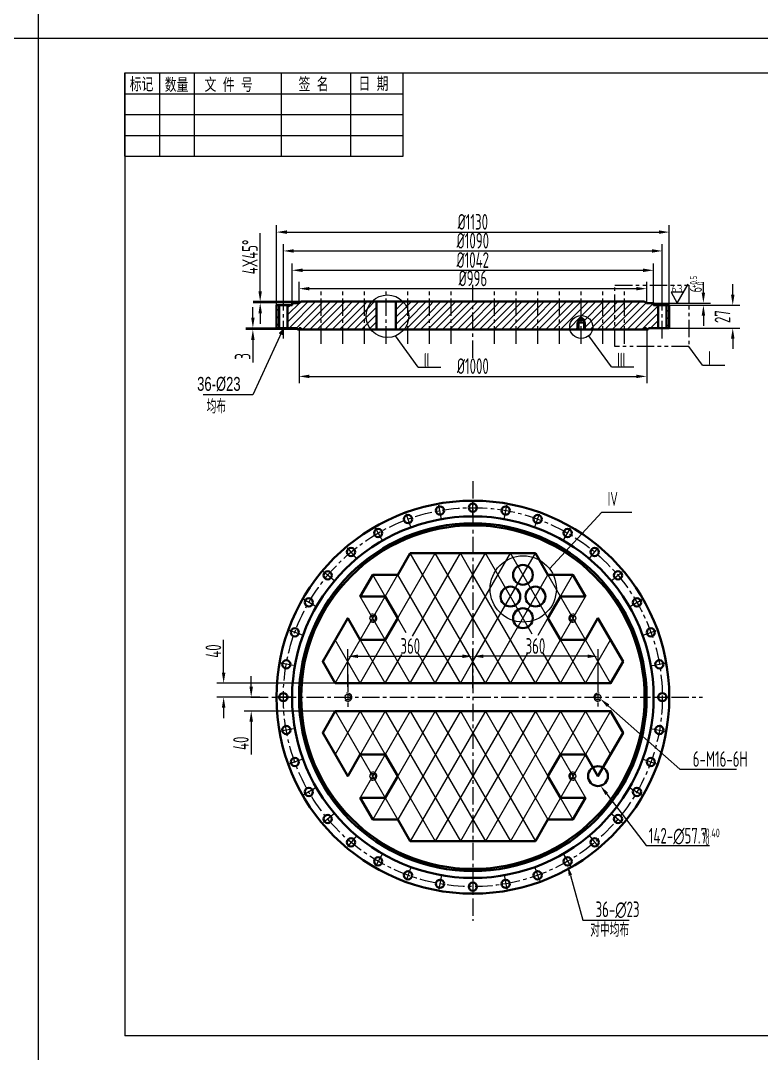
# Model space of a CAD drawing. Extents: x -857 to 594, y 0 to 1194.
# Drawn here: x -441.5 to -228.4, y 604.9 to 901.9 of the extents above; entities that cross this region are included whole.
import ezdxf

# ---------------------------------------------------------------- set-up
doc = ezdxf.new("R2010")
doc.units = 0
doc.header["$LTSCALE"] = 2
doc.header["$MEASUREMENT"] = 0
doc.linetypes.add('CENTERX2', pattern=[4, 2.5, -0.5, 0.5, -0.5])
doc.linetypes.add('PHANTOMX2', pattern=[5, 2.5, -0.5, 0.5, -0.5, 0.5, -0.5])
doc.layers.get('0').update_dxf_attribs({"linetype": 'CONTINUOUS'})
doc.layers.get('DEFPOINTS').update_dxf_attribs({"linetype": 'CONTINUOUS'})
for name, color, linetype in [('16CEN', 6, 'CENTERX2'), ('16CON2', 3, 'CONTINUOUS'), ('16DIM', 3, 'CONTINUOUS'), ('16TXT', 3, 'CONTINUOUS'), ('PHANTOMX2', 3, 'PHANTOMX2')]:
    doc.layers.add(name, color=color, linetype=linetype)
doc.layers.add('16CON', color=7, linetype='CONTINUOUS', lineweight=40)
doc.styles.add('GREEKC', font='greekc.shx', dxfattribs={"width": 0.7, "bigfont": 'hztxt2.shx'})
doc.styles.add('HZ', font='ascii.shx', dxfattribs={"width": 0.7, "bigfont": 'hztxt2.shx'})
doc.dimstyles.get("Standard").update_dxf_attribs({"dimtxt": 4.5, "dimasz": 3, "dimexe": 2, "dimexo": 0.0625, "dimgap": 0.7, "dimtad": 1, "dimdec": 4, "dimzin": 0, "dimdsep": 46, "dimtxsty": 'HZ', "dimcen": 0.09, "dimadec": 0, "dimazin": 0, "dimtfac": 1, "dimtdec": 4, "dimtofl": 0, "dimtmove": 0, "dimatfit": 3, "dimfxl": 0, "dimtolj": 1, "dimtzin": 0, "dimarcsym": 0})

# ---------------------------------------------------------------- blocks, each defined once
blk = doc.blocks.new('*D170')
at = {"layer": '16CON2', "color": 0, "lineweight": -2}
for p, q in [((-383.1, 714.34), (-383.1, 723.84)), ((-351.07, 711.34), (-385.1, 711.34)), ((-374.57, 707.34), (-385.1, 707.34)), ((-383.1, 704.34), (-383.1, 701.34))]:
    blk.add_line(p, q, dxfattribs=at)
at = {"layer": '16CON2', "color": 0}
for points in [[(-383.6, 714.34), (-382.6, 714.34), (-383.1, 711.34)], [(-383.6, 704.34), (-382.6, 704.34), (-383.1, 707.34)]]:
    blk.add_solid(points, dxfattribs=at)
at = {"layer": 'DEFPOINTS', "color": 0}
for p in [(-383.1, 711.34), (-351.01, 711.34), (-374.51, 707.34)]:
    blk.add_point(p, dxfattribs=at)
at = {"layer": '16CON2', "color": 0, "insert": (-386.05, 720.59), "char_height": 4.5, "attachment_point": 5, "rotation": 90, "style": 'HZ'}
blk.add_mtext('\\A1;40', dxfattribs=at)
blk = doc.blocks.new('*D171')
at = {"layer": '16CON2', "color": 0, "lineweight": -2}
for p, q in [((-375.17, 710.34), (-375.17, 713.34)), ((-372.69, 707.34), (-377.17, 707.34)), ((-351.07, 703.34), (-377.17, 703.34)), ((-375.17, 700.34), (-375.17, 690.84))]:
    blk.add_line(p, q, dxfattribs=at)
at = {"layer": '16CON2', "color": 0}
for points in [[(-375.67, 710.34), (-374.67, 710.34), (-375.17, 707.34)], [(-375.67, 700.34), (-374.67, 700.34), (-375.17, 703.34)]]:
    blk.add_solid(points, dxfattribs=at)
at = {"layer": 'DEFPOINTS', "color": 0}
for p in [(-372.62, 707.34), (-375.17, 703.34), (-351.01, 703.34)]:
    blk.add_point(p, dxfattribs=at)
at = {"layer": '16CON2', "color": 0, "insert": (-378.12, 694.09), "char_height": 4.5, "attachment_point": 5, "rotation": 90, "style": 'HZ'}
blk.add_mtext('\\A1;40', dxfattribs=at)
blk = doc.blocks.new('*D172')
at = {"layer": '16CON2', "color": 0, "lineweight": -2}
for p, q in [((-347.41, 710.29), (-347.41, 721.1)), ((-344.41, 719.1), (-314.41, 719.1)), ((-311.41, 709.92), (-311.41, 721.1))]:
    blk.add_line(p, q, dxfattribs=at)
at = {"layer": '16CON2', "color": 0}
for points in [[(-344.41, 719.6), (-344.41, 718.6), (-347.41, 719.1)], [(-314.41, 719.6), (-314.41, 718.6), (-311.41, 719.1)]]:
    blk.add_solid(points, dxfattribs=at)
at = {"layer": 'DEFPOINTS', "color": 0}
for p in [(-311.41, 719.1), (-347.41, 710.23), (-311.41, 709.85)]:
    blk.add_point(p, dxfattribs=at)
at = {"layer": '16CON2', "color": 0, "insert": (-329.41, 722.05), "char_height": 4.5, "attachment_point": 5, "style": 'HZ'}
blk.add_mtext('\\A1;360', dxfattribs=at)
blk = doc.blocks.new('*D173')
at = {"layer": '16CON2', "color": 0, "lineweight": -2}
for p, q in [((-311.41, 719.16), (-311.41, 721.1)), ((-278.41, 719.1), (-308.41, 719.1)), ((-275.41, 709.31), (-275.41, 721.1))]:
    blk.add_line(p, q, dxfattribs=at)
at = {"layer": '16CON2', "color": 0}
for points in [[(-308.41, 719.6), (-308.41, 718.6), (-311.41, 719.1)], [(-278.41, 719.6), (-278.41, 718.6), (-275.41, 719.1)]]:
    blk.add_solid(points, dxfattribs=at)
at = {"layer": 'DEFPOINTS', "color": 0}
for p in [(-311.41, 719.1), (-311.41, 719.1), (-275.41, 709.25)]:
    blk.add_point(p, dxfattribs=at)
at = {"layer": '16CON2', "color": 0, "insert": (-293.41, 722.05), "char_height": 4.5, "attachment_point": 5, "style": 'HZ'}
blk.add_mtext('\\A1;360', dxfattribs=at)
blk = doc.blocks.new('*D174')
at = {"layer": '16CON2', "color": 0, "lineweight": -2}
for p, q in [((-367.91, 820.15), (-367.91, 843.09)), ((-364.91, 841.09), (-257.91, 841.09)), ((-254.91, 820.15), (-254.91, 843.09))]:
    blk.add_line(p, q, dxfattribs=at)
at = {"layer": '16CON2', "color": 0}
for points in [[(-364.91, 841.59), (-364.91, 840.59), (-367.91, 841.09)], [(-257.91, 841.59), (-257.91, 840.59), (-254.91, 841.09)]]:
    blk.add_solid(points, dxfattribs=at)
at = {"layer": 'DEFPOINTS', "color": 0}
for p in [(-254.91, 841.09), (-367.91, 820.09), (-254.91, 820.09)]:
    blk.add_point(p, dxfattribs=at)
at = {"layer": '16CON2', "color": 0, "insert": (-311.41, 844.04), "char_height": 4.5, "attachment_point": 5, "style": 'HZ'}
blk.add_mtext('\\A1;%%C1130', dxfattribs=at)
blk = doc.blocks.new('*D175')
at = {"layer": '16CON2', "color": 0, "lineweight": -2}
for p, q in [((-365.91, 822.19), (-365.91, 837.67)), ((-256.91, 822.05), (-256.91, 837.67)), ((-362.91, 835.67), (-259.91, 835.67))]:
    blk.add_line(p, q, dxfattribs=at)
at = {"layer": '16CON2', "color": 0}
for points in [[(-362.91, 836.17), (-362.91, 835.17), (-365.91, 835.67)], [(-259.91, 836.17), (-259.91, 835.17), (-256.91, 835.67)]]:
    blk.add_solid(points, dxfattribs=at)
at = {"layer": 'DEFPOINTS', "color": 0}
for p in [(-256.91, 835.67), (-365.91, 822.13), (-256.91, 821.98)]:
    blk.add_point(p, dxfattribs=at)
at = {"layer": '16CON2', "color": 0, "insert": (-311.41, 838.62), "char_height": 4.5, "attachment_point": 5, "style": 'HZ'}
blk.add_mtext('\\A1;%%C1090', dxfattribs=at)
blk = doc.blocks.new('*D176')
at = {"layer": '16CON2', "color": 0, "lineweight": -2}
for p, q in [((-363.41, 820.75), (-363.41, 832.11)), ((-259.46, 820.75), (-259.46, 832.11)), ((-360.41, 830.11), (-262.46, 830.11))]:
    blk.add_line(p, q, dxfattribs=at)
at = {"layer": '16CON2', "color": 0}
for points in [[(-360.41, 830.61), (-360.41, 829.61), (-363.41, 830.11)], [(-262.46, 830.61), (-262.46, 829.61), (-259.46, 830.11)]]:
    blk.add_solid(points, dxfattribs=at)
at = {"layer": 'DEFPOINTS', "color": 0}
for p in [(-259.46, 830.11), (-363.41, 820.69), (-259.46, 820.69)]:
    blk.add_point(p, dxfattribs=at)
at = {"layer": '16CON2', "color": 0, "insert": (-311.44, 833.06), "char_height": 4.5, "attachment_point": 5, "style": 'HZ'}
blk.add_mtext('\\A1;%%C1042', dxfattribs=at)
blk = doc.blocks.new('*D177')
at = {"layer": '16CON2', "color": 0, "lineweight": -2}
for p, q in [((-361.41, 820.75), (-361.41, 826.83)), ((-261.41, 820.75), (-261.41, 826.83)), ((-358.41, 824.83), (-264.41, 824.83))]:
    blk.add_line(p, q, dxfattribs=at)
at = {"layer": '16CON2', "color": 0}
for points in [[(-358.41, 825.33), (-358.41, 824.33), (-361.41, 824.83)], [(-264.41, 825.33), (-264.41, 824.33), (-261.41, 824.83)]]:
    blk.add_solid(points, dxfattribs=at)
at = {"layer": 'DEFPOINTS', "color": 0}
for p in [(-261.41, 824.83), (-361.41, 820.69), (-261.41, 820.69)]:
    blk.add_point(p, dxfattribs=at)
at = {"layer": '16CON2', "color": 0, "insert": (-311.41, 827.78), "char_height": 4.5, "attachment_point": 5, "style": 'HZ'}
blk.add_mtext('\\A1;%%C996', dxfattribs=at)
blk = doc.blocks.new('*D178')
at = {"layer": '16CON2', "color": 0, "lineweight": -2}
for p, q in [((-361.41, 813.03), (-361.41, 797.6)), ((-261.41, 813.03), (-261.41, 797.6)), ((-358.41, 799.6), (-264.41, 799.6))]:
    blk.add_line(p, q, dxfattribs=at)
at = {"layer": '16CON2', "color": 0}
for points in [[(-358.41, 800.1), (-358.41, 799.1), (-361.41, 799.6)], [(-264.41, 800.1), (-264.41, 799.1), (-261.41, 799.6)]]:
    blk.add_solid(points, dxfattribs=at)
at = {"layer": 'DEFPOINTS', "color": 0}
for p in [(-361.41, 813.09), (-261.41, 813.09), (-261.41, 799.6)]:
    blk.add_point(p, dxfattribs=at)
at = {"layer": '16CON2', "color": 0, "insert": (-311.41, 802.55), "char_height": 4.5, "attachment_point": 5, "style": 'HZ'}
blk.add_mtext('\\A1;%%C1000', dxfattribs=at)
blk = doc.blocks.new('*D179')
at = {"layer": '16CON2', "color": 0, "lineweight": -2}
for p, q in [((-372.59, 824.09), (-372.59, 840.79)), ((-360.87, 821.09), (-374.59, 821.09)), ((-363.47, 820.75), (-374.59, 820.75)), ((-372.59, 817.75), (-372.59, 814.75))]:
    blk.add_line(p, q, dxfattribs=at)
at = {"layer": '16CON2', "color": 0}
for points in [[(-373.09, 824.09), (-372.09, 824.09), (-372.59, 821.09)], [(-373.09, 817.75), (-372.09, 817.75), (-372.59, 820.75)]]:
    blk.add_solid(points, dxfattribs=at)
at = {"layer": 'DEFPOINTS', "color": 0}
for p in [(-372.59, 821.09), (-363.41, 820.75), (-360.81, 821.09)]:
    blk.add_point(p, dxfattribs=at)
at = {"layer": '16CON2', "color": 0, "insert": (-375.54, 833.94), "char_height": 4.5, "attachment_point": 5, "rotation": 90, "style": 'HZ'}
blk.add_mtext('\\A1;4X45%%D', dxfattribs=at)
blk = doc.blocks.new('*D180')
at = {"layer": '16CON2', "color": 0, "lineweight": -2}
for p, q in [((-245.09, 823.69), (-245.09, 826.69)), ((-259.4, 820.69), (-243.09, 820.69)), ((-254.85, 820.09), (-243.09, 820.09)), ((-245.09, 817.09), (-245.09, 814.09))]:
    blk.add_line(p, q, dxfattribs=at)
at = {"layer": '16CON2', "color": 0}
for points in [[(-245.59, 823.69), (-244.59, 823.69), (-245.09, 820.69)], [(-245.59, 817.09), (-244.59, 817.09), (-245.09, 820.09)]]:
    blk.add_solid(points, dxfattribs=at)
at = {"layer": 'DEFPOINTS', "color": 0}
for p in [(-259.46, 820.69), (-254.91, 820.09), (-245.09, 820.69)]:
    blk.add_point(p, dxfattribs=at)
blk = doc.blocks.new('*D181')
at = {"layer": '16CON2', "color": 0, "lineweight": -2}
for p, q in [((-374.69, 816.49), (-374.69, 819.49)), ((-367.97, 813.49), (-376.69, 813.49)), ((-361.87, 813.09), (-376.69, 813.09)), ((-374.69, 810.09), (-374.69, 803.59))]:
    blk.add_line(p, q, dxfattribs=at)
at = {"layer": '16CON2', "color": 0}
for points in [[(-375.19, 816.49), (-374.19, 816.49), (-374.69, 813.49)], [(-375.19, 810.09), (-374.19, 810.09), (-374.69, 813.09)]]:
    blk.add_solid(points, dxfattribs=at)
at = {"layer": 'DEFPOINTS', "color": 0}
for p in [(-374.69, 813.09), (-367.91, 813.49), (-361.81, 813.09)]:
    blk.add_point(p, dxfattribs=at)
at = {"layer": '16CON2', "color": 0, "insert": (-377.64, 805.34), "char_height": 4.5, "attachment_point": 5, "rotation": 90, "style": 'HZ'}
blk.add_mtext('\\A1;3', dxfattribs=at)
blk = doc.blocks.new('*D182')
at = {"layer": '16CON2', "color": 0, "lineweight": -2}
for p, q in [((-236.65, 823.09), (-236.65, 826.09)), ((-243.69, 820.09), (-234.65, 820.09)), ((-254.85, 813.49), (-234.65, 813.49)), ((-236.65, 810.49), (-236.65, 807.49))]:
    blk.add_line(p, q, dxfattribs=at)
at = {"layer": '16CON2', "color": 0}
for points in [[(-237.15, 823.09), (-236.15, 823.09), (-236.65, 820.09)], [(-237.15, 810.49), (-236.15, 810.49), (-236.65, 813.49)]]:
    blk.add_solid(points, dxfattribs=at)
at = {"layer": 'DEFPOINTS', "color": 0}
for p in [(-243.75, 820.09), (-236.65, 820.09), (-254.91, 813.49)]:
    blk.add_point(p, dxfattribs=at)
at = {"layer": '16CON2', "color": 0, "insert": (-239.6, 816.79), "char_height": 4.5, "attachment_point": 5, "rotation": 90, "style": 'HZ'}
blk.add_mtext('\\A1;27', dxfattribs=at)

msp = doc.modelspace()

# ---------------------------------------------------------------- linework, layer by layer
for p, q in [((-411.49588, 886.90469), (-25.99588, 886.90469)), ((-411.49588, 886.90469), (-411.49588, 609.90469)), ((-25.99588, 609.90469), (-411.49588, 609.90469))]:
    msp.add_line(p, q)
at = {"layer": '16CEN'}
for p, q in [((-311.41135, 804.92932), (-311.41135, 826.53684)), ((-365.91135, 810.53281), (-365.91135, 822.92129)), ((-355.05635, 808.99237), (-355.05635, 824.3981)), ((-348.82135, 808.99237), (-348.82135, 824.3981)), ((-342.58635, 808.99237), (-342.58635, 824.3981)), ((-336.35135, 808.99237), (-336.35135, 824.3981)), ((-330.11635, 808.99237), (-330.11635, 824.3981)), ((-323.88135, 808.99237), (-323.88135, 824.3981)), ((-317.64635, 808.99237), (-317.64635, 824.3981)), ((-305.17635, 808.99237), (-305.17635, 824.3981)), ((-298.94135, 808.99237), (-298.94135, 824.3981)), ((-292.70635, 808.99237), (-292.70635, 824.3981)), ((-286.47135, 808.99237), (-286.47135, 824.3981)), ((-280.23635, 808.99237), (-280.23635, 824.3981)), ((-274.00135, 808.99237), (-274.00135, 824.3981)), ((-274.00135, 808.99237), (-274.00135, 824.3981)), ((-267.76635, 808.99237), (-267.76635, 824.3981)), ((-256.91135, 810.53281), (-256.91135, 822.92129)), ((-311.41135, 769.45311), (-311.41135, 642.98608)), ((-311.41135, 759.18417), (-311.41135, 763.44351)), ((-320.41421, 758.39652), (-321.15384, 762.59115)), ((-302.40849, 758.39652), (-301.66887, 762.59115)), ((-329.14352, 756.05751), (-330.6003, 760.05998)), ((-293.67918, 756.05751), (-292.2224, 760.05998)), ((-337.33405, 752.2382), (-339.46372, 755.9269)), ((-285.48865, 752.2382), (-283.35898, 755.9269)), ((-344.73693, 747.05465), (-347.47478, 750.3175)), ((-278.08577, 747.05465), (-275.34792, 750.3175)), ((-351.12723, 740.66435), (-354.39007, 743.4022)), ((-271.69547, 740.66435), (-268.43263, 743.4022)), ((-356.31078, 733.26147), (-359.99948, 735.39114)), ((-266.51192, 733.26147), (-262.82322, 735.39114)), ((-360.13009, 725.07094), (-364.13256, 726.52772)), ((-262.69262, 725.07094), (-258.69014, 726.52772)), ((-362.4691, 716.34163), (-366.66373, 717.08126)), ((-260.3536, 716.34163), (-256.15897, 717.08126)), ((-347.41135, 713.83112), (-347.41135, 704.52752)), ((-275.41135, 713.83112), (-275.41135, 704.66434)), ((-375.2616, 707.33877), (-260.30315, 707.33877)), ((-363.25675, 707.33877), (-367.51609, 707.33877)), ((-259.56596, 707.33877), (-255.30661, 707.33877)), ((-254.28274, 707.33877), (-245.32074, 707.33877)), ((-362.4691, 698.33591), (-366.66373, 697.59629)), ((-260.3536, 698.33591), (-256.15897, 697.59629)), ((-360.13009, 689.6066), (-364.13256, 688.14982)), ((-262.69262, 689.6066), (-258.69014, 688.14982)), ((-356.31078, 681.41608), (-359.99948, 679.2864)), ((-266.51192, 681.41608), (-262.82322, 679.2864)), ((-351.12723, 674.0132), (-354.39007, 671.27534)), ((-271.69547, 674.0132), (-268.43263, 671.27534)), ((-344.73693, 667.6229), (-347.47478, 664.36005)), ((-278.08577, 667.6229), (-275.34792, 664.36005)), ((-337.33405, 662.43934), (-339.46372, 658.75065)), ((-285.48865, 662.43934), (-283.35898, 658.75065)), ((-329.14352, 658.62004), (-330.6003, 654.61757)), ((-293.67918, 658.62004), (-292.2224, 654.61757)), ((-320.41421, 656.28103), (-321.15384, 652.08639)), ((-311.41135, 655.49338), (-311.41135, 651.23404)), ((-302.40849, 656.28103), (-301.66887, 652.08639))]:
    msp.add_line(p, q, dxfattribs=at)
msp.add_circle((-311.41135, 707.33877), 54.5, dxfattribs=at)
at = {"layer": '16CON'}
for p, q in [((-367.91135, 813.48913), (-367.91135, 820.08913)), ((-367.11135, 813.48913), (-367.11135, 820.08913)), ((-364.71135, 813.48913), (-364.71135, 820.08913)), ((-360.81135, 821.08913), (-311.41135, 821.08913)), ((-339.15135, 813.08913), (-339.15135, 821.08913)), ((-333.55135, 813.08913), (-333.55135, 821.08913)), ((-262.01135, 821.08913), (-311.41135, 821.08913)), ((-258.11135, 813.48913), (-258.11135, 820.08913)), ((-255.71135, 813.48913), (-255.71135, 820.08913)), ((-254.91135, 813.48913), (-254.91135, 820.08913)), ((-279.03635, 815.08913), (-281.43635, 815.08913)), ((-281.03635, 813.08913), (-281.03635, 815.88913)), ((-279.43635, 815.88913), (-281.03635, 815.88913)), ((-279.43635, 813.08913), (-279.43635, 815.88913)), ((-367.91135, 813.48913), (-361.9223, 813.48913)), ((-361.81135, 813.08913), (-311.41135, 813.08913)), ((-361.41135, 813.48913), (-360.81135, 813.48913)), ((-360.81135, 813.08913), (-360.81135, 813.48913)), ((-261.01135, 813.08913), (-311.41135, 813.08913)), ((-261.41135, 813.48913), (-262.01135, 813.48913)), ((-262.01135, 813.08913), (-262.01135, 813.48913)), ((-254.91135, 813.48913), (-260.90041, 813.48913))]:
    msp.add_line(p, q, dxfattribs=at)
for points in [[(-367.91135, 820.08913), (-363.41135, 820.08913), (-363.41135, 820.68913), (-361.41135, 820.68913), (-360.81135, 821.08913)], [(-254.91135, 820.08913), (-259.41135, 820.08913), (-259.41135, 820.68913), (-261.41135, 820.68913), (-262.01135, 821.08913)], [(-281.03635, 815.88913), (-280.23635, 816.50342), (-279.43635, 815.88913)], [(-361.41135, 813.08913), (-361.41135, 813.48913)], [(-261.41135, 813.08913), (-261.41135, 813.48913)], [(-311.41135, 711.33877), (-351.01135, 711.33877), (-354.61135, 717.57416), (-347.41135, 730.04492), (-343.81135, 723.80954), (-336.61135, 723.80954), (-333.01135, 730.04492), (-336.61135, 736.2803), (-343.81135, 736.2803), (-340.21135, 742.51569), (-333.01135, 742.51569), (-329.41135, 748.75107), (-311.41135, 748.75107)], [(-311.41135, 711.33877), (-271.81135, 711.33877), (-268.21135, 717.57416), (-275.41135, 730.04492), (-279.01135, 723.80954), (-286.21135, 723.80954), (-289.81135, 730.04492), (-286.21135, 736.2803), (-279.01135, 736.2803), (-282.61135, 742.51569), (-289.81135, 742.51569), (-293.41135, 748.75107), (-311.41135, 748.75107)], [(-311.41135, 703.33877), (-351.01135, 703.33877), (-354.61135, 697.10339), (-347.41135, 684.63262), (-343.81135, 690.86801), (-336.61135, 690.86801), (-333.01135, 684.63262), (-336.61135, 678.39724), (-343.81135, 678.39724), (-340.21135, 672.16186), (-333.01135, 672.16186), (-329.41135, 665.92648), (-311.41135, 665.92648)], [(-311.41135, 703.33877), (-271.81135, 703.33877), (-268.21135, 697.10339), (-275.41135, 684.63262), (-279.01135, 690.86801), (-286.21135, 690.86801), (-289.81135, 684.63262), (-286.21135, 678.39724), (-279.01135, 678.39724), (-282.61135, 672.16186), (-289.81135, 672.16186), (-293.41135, 665.92648), (-311.41135, 665.92648)]]:
    msp.add_lwpolyline(points, dxfattribs=at)
for centre, radius in [((-311.41135, 707.33877), 56.5), ((-320.87518, 761.0108), 1.18022), ((-311.41135, 761.83877), 1.18022), ((-301.94753, 761.0108), 1.18022), ((-311.41135, 707.33877), 52), ((-330.05145, 758.55202), 1.18022), ((-292.77125, 758.55202), 1.18022), ((-311.41135, 707.33877), 50), ((-311.41135, 707.33877), 49.4), ((-338.66135, 754.53716), 1.18022), ((-284.16135, 754.53716), 1.18022), ((-346.44328, 749.0882), 1.18022), ((-276.37943, 749.0882), 1.18022), ((-353.16077, 742.3707), 1.18022), ((-297.01135, 742.51569), 2.85), ((-269.66193, 742.3707), 1.18022), ((-300.61135, 736.2803), 2.85), ((-293.41135, 736.2803), 2.85), ((-358.60974, 734.58877), 1.18022), ((-264.21297, 734.58877), 1.18022), ((-297.01135, 730.04492), 2.85), ((-362.6246, 725.97887), 1.18022), ((-260.1981, 725.97887), 1.18022), ((-365.08337, 716.8026), 1.18022), ((-257.73933, 716.8026), 1.18022), ((-365.91135, 707.33877), 1.18022), ((-256.91135, 707.33877), 1.18022), ((-365.08337, 697.87495), 1.18022), ((-257.73933, 697.87495), 1.18022), ((-362.6246, 688.69868), 1.18022), ((-260.1981, 688.69868), 1.18022), ((-275.41135, 684.63262), 2.85), ((-358.60974, 680.08877), 1.18022), ((-264.21297, 680.08877), 1.18022), ((-353.16077, 672.30685), 1.18022), ((-269.66193, 672.30685), 1.18022), ((-346.44328, 665.58935), 1.18022), ((-276.37943, 665.58935), 1.18022), ((-338.66135, 660.14039), 1.18022), ((-284.16135, 660.14039), 1.18022), ((-330.05145, 656.12553), 1.18022), ((-292.77125, 656.12553), 1.18022), ((-320.87518, 653.66675), 1.18022), ((-311.41135, 652.83877), 1.18022), ((-301.94753, 653.66675), 1.18022)]:
    msp.add_circle(centre, radius, dxfattribs=at)
for centre, start, end in [((-363.03284, 812.96572), 5.7690486, 25.2348226), ((-259.78986, 812.96572), 154.7651774, 174.2309514)]:
    msp.add_arc(centre, 1.22771, start, end, dxfattribs=at)
at = {"layer": '16CON2'}
for p, q in [((-856.99588, 896.90469), (-436.49588, 896.90469)), ((-436.49588, 896.90469), (-15.99588, 896.90469)), ((-364.71135, 815.14252), (-358.76474, 821.08913)), ((-364.71135, 817.26384), (-361.03549, 820.9397)), ((-364.71135, 819.38516), (-364.00738, 820.08913)), ((-364.24342, 813.48913), (-356.64342, 821.08913)), ((-363.41135, 820.68516), (-363.40738, 820.68913)), ((-362.1221, 813.48913), (-355.05635, 820.55488)), ((-355.05635, 820.55488), (-354.5221, 821.08913)), ((-355.05635, 818.43356), (-352.40078, 821.08913)), ((-355.05635, 816.31224), (-350.27946, 821.08913)), ((-355.05635, 814.19092), (-348.82135, 820.42592)), ((-348.82135, 820.42592), (-348.15814, 821.08913)), ((-348.82135, 818.3046), (-346.03682, 821.08913)), ((-348.82135, 816.18328), (-343.9155, 821.08913)), ((-348.82135, 814.06196), (-342.58635, 820.29696)), ((-342.58635, 820.29696), (-341.79418, 821.08913)), ((-341.74961, 819.01238), (-339.67286, 821.08913)), ((-333.55135, 820.84668), (-333.3089, 821.08913)), ((-333.55135, 818.72536), (-331.36564, 820.91107)), ((-331.36564, 820.91107), (-331.18758, 821.08913)), ((-330.51513, 819.64025), (-330.11635, 820.03904)), ((-330.11635, 820.03904), (-329.06626, 821.08913)), ((-330.11635, 813.67508), (-323.88135, 819.91008)), ((-329.97651, 818.05755), (-326.94494, 821.08913)), ((-329.93291, 815.97984), (-324.82362, 821.08913)), ((-323.88135, 819.91008), (-322.7023, 821.08913)), ((-323.88135, 817.78876), (-320.58098, 821.08913)), ((-323.88135, 815.66744), (-318.45966, 821.08913)), ((-323.88135, 813.54612), (-317.64635, 819.78112)), ((-317.64635, 819.78112), (-316.33834, 821.08913)), ((-317.64635, 817.65979), (-314.21702, 821.08913)), ((-317.64635, 815.53847), (-312.0957, 821.08913)), ((-311.41135, 819.65215), (-309.97438, 821.08913)), ((-311.41135, 817.53083), (-307.85305, 821.08913)), ((-311.41135, 815.40951), (-305.73173, 821.08913)), ((-305.17635, 819.52319), (-303.61041, 821.08913)), ((-305.17635, 817.40187), (-301.48909, 821.08913)), ((-305.17635, 815.28055), (-299.36777, 821.08913)), ((-298.94135, 819.39423), (-297.24645, 821.08913)), ((-298.94135, 817.27291), (-295.12513, 821.08913)), ((-298.94135, 815.15159), (-293.00381, 821.08913)), ((-292.70635, 819.26527), (-290.88249, 821.08913)), ((-292.70635, 817.14395), (-288.76117, 821.08913)), ((-292.70635, 815.02263), (-286.63985, 821.08913)), ((-286.47135, 819.13631), (-284.51853, 821.08913)), ((-286.47135, 817.01499), (-282.39721, 821.08913)), ((-286.47135, 814.89367), (-280.27589, 821.08913)), ((-280.23635, 819.00735), (-278.15457, 821.08913)), ((-280.23635, 816.88603), (-276.03325, 821.08913)), ((-279.43635, 815.56471), (-274.00135, 820.99971)), ((-274.00135, 820.99971), (-273.91193, 821.08913)), ((-274.00135, 818.87839), (-271.79061, 821.08913)), ((-274.00135, 816.75707), (-269.66929, 821.08913)), ((-274.00135, 814.63575), (-267.76635, 820.87075)), ((-267.76635, 820.87075), (-267.54797, 821.08913)), ((-267.76635, 818.74943), (-265.42665, 821.08913)), ((-267.76635, 816.62811), (-263.30533, 821.08913)), ((-267.76635, 814.50679), (-261.51494, 820.75819)), ((-267.06269, 813.08913), (-259.46269, 820.68913)), ((-264.94137, 813.08913), (-258.11135, 819.91915)), ((-367.91135, 818.30648), (-367.11135, 819.10648)), ((-367.91135, 816.18516), (-367.11135, 816.98516)), ((-360.40078, 813.08913), (-355.05635, 818.43356)), ((-354.03682, 813.08913), (-348.82135, 818.3046)), ((-347.67286, 813.08913), (-342.58635, 818.17564)), ((-342.58635, 818.17564), (-341.74961, 819.01238)), ((-342.11688, 816.52379), (-339.15135, 819.48932)), ((-341.74915, 814.7702), (-339.15135, 817.368)), ((-333.55135, 816.60404), (-330.51513, 819.64025)), ((-333.55135, 814.48272), (-330.11635, 817.91772)), ((-328.58098, 813.08913), (-323.88135, 817.78876)), ((-322.21702, 813.08913), (-317.64635, 817.65979)), ((-317.64635, 813.41715), (-311.41135, 819.65215)), ((-315.85305, 813.08913), (-311.41135, 817.53083)), ((-311.41135, 813.28819), (-305.17635, 819.52319)), ((-309.48909, 813.08913), (-305.17635, 817.40187)), ((-305.17635, 813.15923), (-298.94135, 819.39423)), ((-303.12513, 813.08913), (-298.94135, 817.27291)), ((-298.88249, 813.08913), (-292.70635, 819.26527)), ((-296.76117, 813.08913), (-292.70635, 817.14395)), ((-292.51853, 813.08913), (-286.47135, 819.13631)), ((-290.39721, 813.08913), (-286.47135, 817.01499)), ((-286.15457, 813.08913), (-280.23635, 819.00735)), ((-284.03325, 813.08913), (-280.23635, 816.88603)), ((-279.43635, 813.44339), (-274.00135, 818.87839)), ((-277.66929, 813.08913), (-274.00135, 816.75707)), ((-273.42665, 813.08913), (-267.76635, 818.74943)), ((-262.82005, 813.08913), (-258.11135, 817.79783)), ((-255.71135, 818.0765), (-254.91135, 818.8765)), ((-255.71135, 815.95518), (-254.91135, 816.75518)), ((-367.91135, 814.06384), (-367.11135, 814.86384)), ((-358.27946, 813.08913), (-355.05635, 816.31224)), ((-356.15814, 813.08913), (-355.05635, 814.19092)), ((-351.9155, 813.08913), (-348.82135, 816.18328)), ((-349.79418, 813.08913), (-348.82135, 814.06196)), ((-345.55154, 813.08913), (-342.58635, 816.05432)), ((-343.43022, 813.08913), (-342.58635, 813.933)), ((-342.58635, 816.05432), (-342.11688, 816.52379)), ((-342.58635, 813.933), (-341.74915, 814.7702)), ((-341.02071, 813.37732), (-339.15135, 815.24668)), ((-332.82362, 813.08913), (-330.11635, 815.7964)), ((-326.45966, 813.08913), (-323.88135, 815.66744)), ((-320.0957, 813.08913), (-317.64635, 815.53847)), ((-313.73173, 813.08913), (-311.41135, 815.40951)), ((-307.36777, 813.08913), (-305.17635, 815.28055)), ((-301.00381, 813.08913), (-298.94135, 815.15159)), ((-294.63985, 813.08913), (-292.70635, 815.02263)), ((-288.27589, 813.08913), (-286.47135, 814.89367)), ((-281.91193, 813.08913), (-281.03635, 813.96471)), ((-281.43635, 813.08913), (-281.43635, 815.08913)), ((-279.03635, 813.08913), (-279.03635, 815.08913)), ((-275.54797, 813.08913), (-274.00135, 814.63575)), ((-271.30533, 813.08913), (-267.76635, 816.62811)), ((-269.18401, 813.08913), (-267.76635, 814.50679)), ((-260.29873, 813.48913), (-258.11135, 815.6765)), ((-255.71135, 813.83386), (-254.91135, 814.63386)), ((-365.91135, 813.48913), (-374.72609, 794.24624)), ((-341.3089, 813.08913), (-341.02071, 813.37732)), ((-339.18758, 813.08913), (-339.15135, 813.12536)), ((-327.15609, 802.27476), (-333.65262, 811.22588)), ((-330.7023, 813.08913), (-330.11635, 813.67508)), ((-324.33834, 813.08913), (-323.88135, 813.54612)), ((-317.97438, 813.08913), (-317.64635, 813.41715)), ((-311.61041, 813.08913), (-311.41135, 813.28819)), ((-305.24645, 813.08913), (-305.17635, 813.15923)), ((-271.55047, 802.35388), (-278.047, 811.30499)), ((-258.17741, 813.48913), (-258.11135, 813.55518)), ((-245.37385, 802.83129), (-249.26248, 808.18916)), ((-327.15609, 802.27476), (-320.66836, 802.27476)), ((-271.55047, 802.35388), (-265.06274, 802.35388)), ((-245.37385, 802.83129), (-238.88611, 802.83129)), ((-374.72609, 794.24624), (-388.98489, 794.24624)), ((-289.31988, 744.21549), (-274.28304, 760.54408)), ((-274.28304, 760.54408), (-265.63195, 760.54408)), ((-351.01135, 711.33877), (-329.41135, 748.75107)), ((-343.81135, 711.33877), (-322.21135, 748.75107)), ((-311.41135, 717.57416), (-329.41135, 748.75107)), ((-328.7673, 724.92507), (-315.01135, 748.75107)), ((-311.41135, 730.04492), (-322.21135, 748.75107)), ((-311.41135, 742.51569), (-315.01135, 748.75107)), ((-311.41135, 717.57416), (-293.41135, 748.75107)), ((-311.41135, 730.04492), (-300.61135, 748.75107)), ((-311.41135, 742.51569), (-307.81135, 748.75107)), ((-294.37963, 725.48665), (-307.81135, 748.75107)), ((-279.01135, 711.33877), (-300.61135, 748.75107)), ((-271.81135, 711.33877), (-293.41135, 748.75107)), ((-343.81135, 736.2803), (-340.21135, 742.51569)), ((-330.5603, 725.79957), (-340.21135, 742.51569)), ((-315.01135, 711.33877), (-333.01135, 742.51569)), ((-329.41135, 711.33877), (-311.41135, 742.51569)), ((-293.41135, 711.33877), (-311.41135, 742.51569)), ((-307.81135, 711.33877), (-289.81135, 742.51569)), ((-292.63384, 725.15622), (-282.61135, 742.51569)), ((-279.01135, 736.2803), (-282.61135, 742.51569)), ((-329.41135, 711.33877), (-343.81135, 736.2803)), ((-293.41135, 711.33877), (-279.01135, 736.2803)), ((-354.61135, 717.57416), (-347.41135, 730.04492)), ((-336.61135, 711.33877), (-347.41135, 730.04492)), ((-322.21135, 711.33877), (-311.41135, 730.04492)), ((-300.61135, 711.33877), (-311.41135, 730.04492)), ((-286.21135, 711.33877), (-275.41135, 730.04492)), ((-268.21135, 717.57416), (-275.41135, 730.04492)), ((-343.81135, 711.33877), (-351.01135, 723.80954)), ((-279.01135, 711.33877), (-271.81135, 723.80954)), ((-336.61135, 711.33877), (-331.85292, 719.58062)), ((-322.21135, 711.33877), (-327.15241, 719.89693)), ((-300.61135, 711.33877), (-295.68765, 719.86687)), ((-286.21135, 711.33877), (-291.18235, 719.94879)), ((-351.01135, 711.33877), (-354.61135, 717.57416)), ((-315.01135, 711.33877), (-311.41135, 717.57416)), ((-307.81135, 711.33877), (-311.41135, 717.57416)), ((-271.81135, 711.33877), (-268.21135, 717.57416)), ((-272.50872, 704.89292), (-251.85739, 686.60753)), ((-351.01135, 703.33877), (-354.61135, 697.10339)), ((-351.01135, 703.33877), (-329.41135, 665.92648)), ((-343.81135, 703.33877), (-351.01135, 690.86801)), ((-336.61135, 703.33877), (-347.41135, 684.63262)), ((-343.81135, 703.33877), (-322.21135, 665.92648)), ((-329.41135, 703.33877), (-343.81135, 678.39724)), ((-322.21135, 703.33877), (-340.21135, 672.16186)), ((-336.61135, 703.33877), (-315.01135, 665.92648)), ((-315.01135, 703.33877), (-333.01135, 672.16186)), ((-329.41135, 703.33877), (-311.41135, 672.16186)), ((-322.21135, 703.33877), (-311.41135, 684.63262)), ((-315.01135, 703.33877), (-311.41135, 697.10339)), ((-293.41135, 703.33877), (-311.41135, 672.16186)), ((-300.61135, 703.33877), (-311.41135, 684.63262)), ((-307.81135, 703.33877), (-311.41135, 697.10339)), ((-286.21135, 703.33877), (-307.81135, 665.92648)), ((-307.81135, 703.33877), (-289.81135, 672.16186)), ((-279.01135, 703.33877), (-300.61135, 665.92648)), ((-300.61135, 703.33877), (-282.61135, 672.16186)), ((-293.41135, 703.33877), (-279.01135, 678.39724)), ((-271.81135, 703.33877), (-293.41135, 665.92648)), ((-286.21135, 703.33877), (-275.41135, 684.63262)), ((-279.01135, 703.33877), (-271.81135, 690.86801)), ((-271.81135, 703.33877), (-268.21135, 697.10339)), ((-354.61135, 697.10339), (-347.41135, 684.63262)), ((-311.41135, 697.10339), (-329.41135, 665.92648)), ((-311.41135, 697.10339), (-293.41135, 665.92648)), ((-268.21135, 697.10339), (-275.41135, 684.63262)), ((-251.85739, 686.60753), (-248.85739, 686.60753)), ((-248.85739, 686.60753), (-235.60739, 686.60753)), ((-311.41135, 684.63262), (-322.21135, 665.92648)), ((-311.41135, 684.63262), (-300.61135, 665.92648)), ((-279.01135, 678.39724), (-282.61135, 672.16186)), ((-272.88799, 679.4864), (-261.57893, 664.67984)), ((-311.41135, 672.16186), (-315.01135, 665.92648)), ((-311.41135, 672.16186), (-307.81135, 665.92648)), ((-261.57893, 664.67984), (-258.57893, 664.67984)), ((-258.57893, 664.67984), (-243.32893, 664.67984)), ((-283.35991, 656.06841), (-279.8149, 643.23094)), ((-279.8149, 643.23094), (-276.8149, 643.23094)), ((-276.8149, 643.23094), (-266.4149, 643.23094))]:
    msp.add_line(p, q, dxfattribs=at)
msp.add_lwpolyline([(-366.71824, 811.72766, 1.2, 0, 0), (-365.91135, 813.48913, 0, 0, 0)], format="xyseb", dxfattribs=at)
for centre, radius in [((-335.99632, 816.89191), 6.13162), ((-280.23635, 813.79254), 3.31378), ((-296.92312, 738.47596), 9.52636), ((-340.21135, 730.04492), 0.8), ((-282.61135, 730.04492), 0.8), ((-347.41135, 707.33877), 0.8), ((-275.41135, 707.33877), 0.8), ((-340.21135, 684.63262), 0.8), ((-282.61135, 684.63262), 0.8)]:
    msp.add_circle(centre, radius, dxfattribs=at)
for centre, start, end in [((-340.21135, 730.04492), 226.1800057, 107.2483819), ((-282.61135, 730.04492), 72.7516181, 313.8199943), ((-347.41135, 707.33877), 226.1800057, 107.2483819), ((-275.41135, 707.33877), 72.7516181, 313.8199943), ((-340.21135, 684.63262), 252.7516181, 133.8199943), ((-282.61135, 684.63262), 46.1800057, 287.2483819)]:
    msp.add_arc(centre, 1.1812, start, end, dxfattribs=at)
for points in [[(-272.84018, 704.51857), (-272.17726, 705.26727), (-274.7548, 706.88167)], [(-273.28535, 679.18291), (-272.49064, 679.7899), (-274.70896, 681.87053)], [(-283.84187, 655.93532), (-282.87795, 656.2015), (-284.15846, 658.96017)]]:
    msp.add_solid(points, dxfattribs=at)
at = {"layer": '16TXT'}
for p, q in [((-436.49588, 1193.90469), (-436.49588, 599.90469)), ((-411.49588, 862.90469), (-411.49588, 886.90469)), ((-401.49588, 862.90469), (-401.49588, 886.90469)), ((-391.49588, 862.90469), (-391.49588, 886.90469)), ((-366.49588, 862.90469), (-366.49588, 886.90469)), ((-346.49588, 862.90469), (-346.49588, 886.90469)), ((-331.49588, 862.90469), (-331.49588, 886.90469)), ((-411.49588, 880.90469), (-331.49588, 880.90469)), ((-411.49588, 874.90469), (-331.49588, 874.90469)), ((-411.49588, 868.90469), (-331.49588, 868.90469)), ((-411.49588, 862.90469), (-331.49588, 862.90469))]:
    msp.add_line(p, q, dxfattribs=at)
at = {"layer": '16TXT', "color": 3}
msp.add_lwpolyline([(-250.75908, 823.79037), (-254.40026, 823.79037), (-252.67549, 820.68913), (-249.48726, 826.15694)], dxfattribs=at)
at = {"layer": 'PHANTOMX2'}
msp.add_lwpolyline([(-270.52633, 825.86942), (-249.26248, 825.86942), (-249.26248, 808.18916), (-270.52633, 808.18916), (-270.52633, 825.86942)], close=True, dxfattribs=at)

# ---------------------------------------------------------------- texts
at = {"layer": '16CON2', "style": 'HZ', "width": 0.7}
for s, p in [('+0.5', (-246.93325, 824.9675)), ('0', (-245.02718, 825.77817))]:
    msp.add_text(s, height=2, rotation=90, dxfattribs=at).set_placement(p)
at = {"layer": '16CON2', "width": 0.7}
for s, height, style, p in [('II', 4, 'HZ', (-325.49132, 802.33798)), ('III', 4, 'HZ', (-269.8857, 802.4171)), ('I', 4, 'HZ', (-243.70907, 802.89451)), ('36-%%C23', 4, 'GREEKC', (-390.71984, 795.44086)), ('均布', 4, 'GREEKC', (-388.00218, 788.96467)), ('IV', 4, 'HZ', (-272.62645, 762.38308)), ('+0.40', 2.5, 'HZ', (-245.63237, 667.04828)), (' 0', 2.5, 'HZ', (-245.63237, 664.79306)), ('对中均布', 4, 'HZ', (-277.6432, 638.41974))]:
    msp.add_text(s, height=height, dxfattribs=dict(at, style=style)).set_placement(p)
at = {"layer": '16CON2', "char_height": 4.5, "attachment_point": 4, "style": 'HZ'}
for s, insert in [('\\A1;6-M16-6H', (-248.15739, 689.55753)), ('\\A1;142-∅57.7', (-260.806, 667.34683)), ('\\A1;36-∅23', (-276.1149, 646.18094))]:
    msp.add_mtext(s, dxfattribs=dict(at, insert=insert))
at = {"layer": '16DIM', "color": 3, "linetype": 'ByBlock', "insert": (-247.26442, 824.52719), "char_height": 3.5, "attachment_point": 5, "rotation": 90, "style": 'HZ'}
msp.add_mtext('\\A1;6', dxfattribs=at)
at = {"layer": '16TXT', "style": 'HZ', "width": 0.85}
for s, p in [('标记', (-410.12156, 881.53546)), ('数量', (-400.04328, 881.38275)), ('文 件 号', (-388.59069, 881.38275)), ('签 名', (-361.56249, 881.53546)), ('日 期', (-344.30734, 881.68817))]:
    msp.add_text(s, height=4, dxfattribs=at).set_placement(p)
at = {"layer": '16TXT', "color": 3, "style": 'HZ', "width": 0.75}
msp.add_text('6.3', height=2.176379, dxfattribs=at).set_placement((-254.15677, 823.72327))

# ---------------------------------------------------------------- dimensions: what is measured, and where the dimension line sits
at = {"layer": '16CON2'}
for base, p1, p2, text, picture, middle in [((-254.91135, 841.089), (-367.91135, 820.08913), (-254.91135, 820.08913), '%%C1130', '*D174', (-311.41135, 844.039)), ((-256.91135, 835.67086), (-365.91135, 822.1255), (-256.91135, 821.98292), '%%C1090', '*D175', (-311.41135, 838.62086)), ((-259.46269, 830.11013), (-363.41135, 820.68913), (-259.46269, 820.68913), '%%C1042', '*D176', (-311.43702, 833.06013)), ((-261.41135, 824.83457), (-361.41135, 820.68913), (-261.41135, 820.68913), '%%C996', '*D177', (-311.41135, 827.78457)), ((-261.41135, 799.59743), (-361.41135, 813.08913), (-261.41135, 813.08913), '%%C1000', '*D178', (-311.41135, 802.54743)), ((-311.41135, 719.09874), (-347.41135, 710.23105), (-311.41135, 709.8537), '360', '*D172', (-329.41135, 722.04874)), ((-311.41135, 719.09874), (-275.41135, 709.24773), (-311.41135, 719.09874), '360', '*D173', (-293.41135, 722.04874))]:
    dim = msp.add_linear_dim(base=base, p1=p1, p2=p2, text=text, dimstyle='Standard', dxfattribs=at)
    dim.commit()
    dim.dimension.update_dxf_attribs({"geometry": picture, "text_midpoint": middle})
for base, p1, p2, text, picture, middle in [((-372.58854, 821.08913), (-363.41135, 820.75163), (-360.81135, 821.08913), '4X45%%D', '*D179', (-375.53854, 833.93913)), ((-245.09075, 820.68913), (-254.91135, 820.08913), (-259.46269, 820.68913), ' ', '*D180', (-245.09075, 820.38913)), ((-236.64658, 820.08913), (-254.91135, 813.48913), (-243.75098, 820.08913), '27', '*D182', (-239.59658, 816.78913)), ((-374.68879, 813.08913), (-367.91135, 813.48913), (-361.81135, 813.08913), '3', '*D181', (-377.63879, 805.33913)), ((-383.10469, 711.33877), (-374.51232, 707.33877), (-351.01135, 711.33877), '40', '*D170', (-386.05469, 720.58877)), ((-375.17328, 703.33877), (-372.62389, 707.33877), (-351.01135, 703.33877), '40', '*D171', (-378.12328, 694.08877))]:
    dim = msp.add_linear_dim(base=base, p1=p1, p2=p2, angle=90, text=text, dimstyle='Standard', dxfattribs=at)
    dim.commit()
    dim.dimension.update_dxf_attribs({"geometry": picture, "text_midpoint": middle})

doc.saveas('drawing.dxf')
